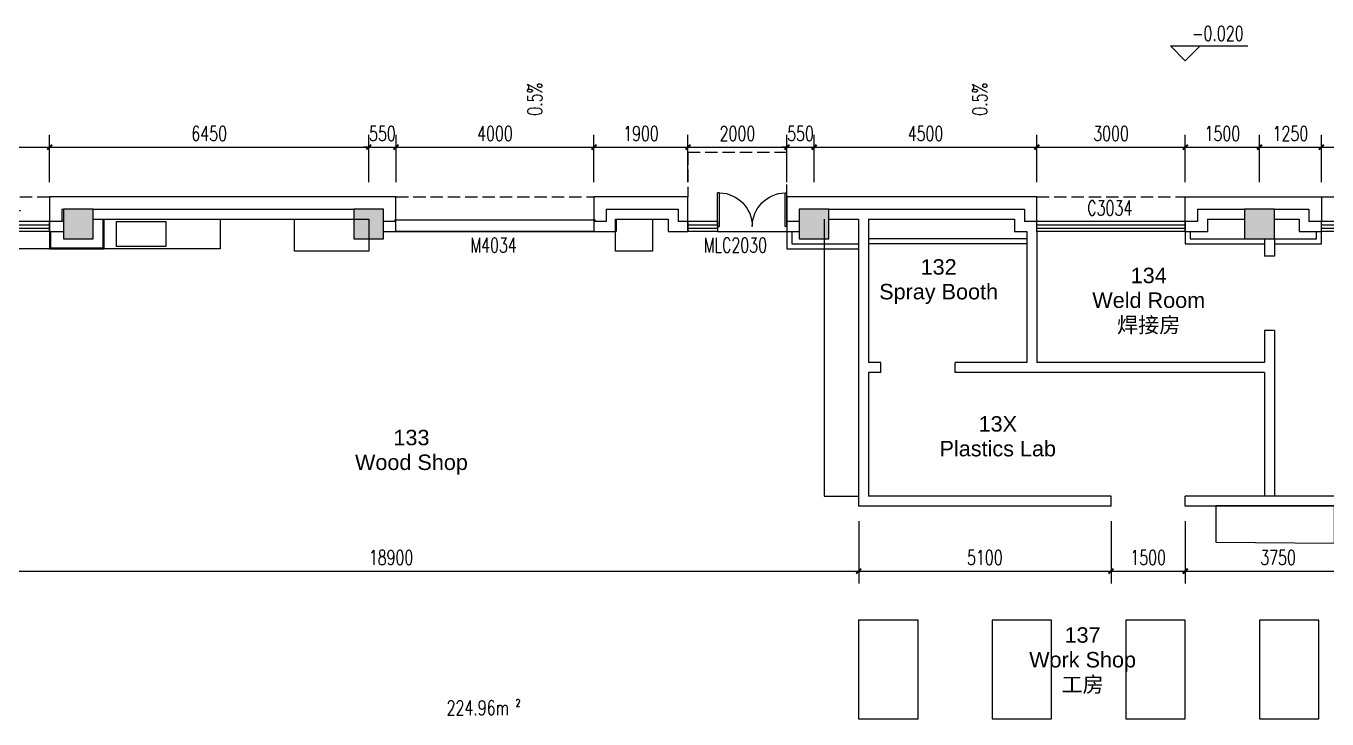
# Model space of a CAD drawing. Header units: inches. Extents: x -97096 to 280004, y -37912 to 97116.
# Drawn here: x 240494 to 266785, y -3593 to 10410 of the extents above; entities that cross this region are included whole.
import ezdxf
from ezdxf.enums import TextEntityAlignment as Align

# ---------------------------------------------------------------- set-up
doc = ezdxf.new("R2010")
doc.units = ezdxf.units.IN
doc.header["$LTSCALE"] = 1000
doc.header["$MEASUREMENT"] = 0
doc.linetypes.add('DASH', pattern=[0.35, 0.25, -0.1])
for name, color, linetype in [('A-DETL-NOTE', 1, 'Continuous'), ('an-furniture', 253, 'Continuous'), ('COLUMN', 2, 'Continuous'), ('DIM_ELEV', 3, 'Continuous'), ('DIM_SYMB', 3, 'Continuous'), ('PUB_DIM', 3, 'Continuous'), ('PUB_HATCH', 253, 'Continuous'), ('PUB_TEXT', 7, 'Continuous'), ('SEE', 5, 'Continuous'), ('SPACE', 7, 'Continuous'), ('SURFACE', 6, 'Continuous'), ('SURFACE-INT', 62, 'Continuous'), ('WALL', 2, 'Continuous'), ('WINDOW', 4, 'Continuous'), ('WINDOW_TEXT', 7, 'Continuous')]:
    doc.layers.add(name, color=color, linetype=linetype)
doc.styles.add('510p-01$0$Arial_2', font='arial.ttf', dxfattribs={"height": 6.392964})
doc.styles.add('_TCH_DIM', font='SIMPLEX', dxfattribs={"bigfont": 'GBCBIG'})
doc.styles.add('_TCH_DIM_T3', font='SIMPLEX', dxfattribs={"width": 0.705882, "bigfont": 'GBCBIG'})
doc.styles.add('_TCH_SPACE', font='SIMPLEX', dxfattribs={"bigfont": 'GBCBIG'})
doc.styles.add('_TCH_WINDOW', font='SIMPLEX', dxfattribs={"bigfont": 'GBCBIG'})
doc.dimstyles.new('_TCH_ARCH&&100', dxfattribs={"dimtxt": 297.5, "dimasz": 100, "dimexe": 250, "dimexo": 300, "dimgap": 126.25, "dimtad": 1, "dimdec": 0, "dimzin": 0, "dimdsep": 46, "dimtxsty": '_TCH_DIM_T3', "dimblk": 'ARCHTICK', "dimcen": 0.09, "dimclrt": 7, "dimazin": 2, "dimtfac": 1, "dimtdec": 0, "dimtix": 1, "dimtmove": 2, "dimatfit": 3, "dimfxl": 1, "dimtolj": 1, "dimtzin": 0, "dimarcsym": 0})

# ---------------------------------------------------------------- blocks, each defined once
blk = doc.blocks.new('510p-01$0$material tag')
blk = doc.blocks.new('_ArchTick')
at = {"color": 0, "linetype": 'ByBlock', "const_width": 0.4}
blk.add_lwpolyline([(-0.5, -0.5), (0.5, 0.5)], dxfattribs=at)
blk = doc.blocks.new('*D739')
at = {"layer": 'Defpoints', "color": 0, "transparency": 16777216}
for p in [(238421, 707), (257321, 707), (257321, -605)]:
    blk.add_point(p, dxfattribs=at)
at = {"layer": 'PUB_DIM', "color": 0, "lineweight": -2, "transparency": 16777216}
for p, q in [((238421, 407), (238421, -855)), ((257321, 407), (257321, -855)), ((238421, -605), (257321, -605))]:
    blk.add_line(p, q, dxfattribs=at)
at = {"layer": 'PUB_DIM', "color": 0, "lineweight": -2, "transparency": 16777216, "xscale": 100, "yscale": 100, "zscale": 100, "rotation": 180}
blk.add_blockref('_ArchTick', (238421, -605), dxfattribs=at)
at = {"layer": 'PUB_DIM', "color": 0, "lineweight": -2, "transparency": 16777216, "xscale": 100, "yscale": 100, "zscale": 100}
blk.add_blockref('_ArchTick', (257321, -605), dxfattribs=at)
at = {"layer": 'PUB_DIM', "color": 7, "transparency": 16777216, "insert": (247871, -330), "char_height": 297.5, "attachment_point": 5, "style": '_TCH_DIM_T3'}
blk.add_mtext('\\A1;18900', dxfattribs=at)
blk = doc.blocks.new('*D745')
at = {"layer": 'Defpoints', "color": 0, "transparency": 16777216}
for p in [(257321, 707), (262421, 707), (262421, -605)]:
    blk.add_point(p, dxfattribs=at)
at = {"layer": 'PUB_DIM', "color": 0, "lineweight": -2, "transparency": 16777216}
for p, q in [((257321, 407), (257321, -855)), ((262421, 407), (262421, -855)), ((257321, -605), (262421, -605))]:
    blk.add_line(p, q, dxfattribs=at)
at = {"layer": 'PUB_DIM', "color": 0, "lineweight": -2, "transparency": 16777216, "xscale": 100, "yscale": 100, "zscale": 100, "rotation": 180}
blk.add_blockref('_ArchTick', (257321, -605), dxfattribs=at)
at = {"layer": 'PUB_DIM', "color": 0, "lineweight": -2, "transparency": 16777216, "xscale": 100, "yscale": 100, "zscale": 100}
blk.add_blockref('_ArchTick', (262421, -605), dxfattribs=at)
at = {"layer": 'PUB_DIM', "color": 7, "transparency": 16777216, "insert": (259871, -330), "char_height": 297.5, "attachment_point": 5, "style": '_TCH_DIM_T3'}
blk.add_mtext('\\A1;5100', dxfattribs=at)
blk = doc.blocks.new('*D746')
at = {"layer": 'Defpoints', "color": 0, "transparency": 16777216}
for p in [(262421, 707), (263921, 707), (263921, -605)]:
    blk.add_point(p, dxfattribs=at)
at = {"layer": 'PUB_DIM', "color": 0, "lineweight": -2, "transparency": 16777216}
for p, q in [((262421, 407), (262421, -855)), ((263921, 407), (263921, -855)), ((262421, -605), (263921, -605))]:
    blk.add_line(p, q, dxfattribs=at)
at = {"layer": 'PUB_DIM', "color": 0, "lineweight": -2, "transparency": 16777216, "xscale": 100, "yscale": 100, "zscale": 100, "rotation": 180}
blk.add_blockref('_ArchTick', (262421, -605), dxfattribs=at)
at = {"layer": 'PUB_DIM', "color": 0, "lineweight": -2, "transparency": 16777216, "xscale": 100, "yscale": 100, "zscale": 100}
blk.add_blockref('_ArchTick', (263921, -605), dxfattribs=at)
at = {"layer": 'PUB_DIM', "color": 7, "transparency": 16777216, "insert": (263171, -330), "char_height": 297.5, "attachment_point": 5, "style": '_TCH_DIM_T3'}
blk.add_mtext('\\A1;1500', dxfattribs=at)
blk = doc.blocks.new('*D747')
at = {"layer": 'Defpoints', "color": 0, "transparency": 16777216}
for p in [(263921, 707), (267671, 707), (267671, -605)]:
    blk.add_point(p, dxfattribs=at)
at = {"layer": 'PUB_DIM', "color": 0, "lineweight": -2, "transparency": 16777216}
for p, q in [((263921, 407), (263921, -855)), ((267671, 407), (267671, -855)), ((263921, -605), (267671, -605))]:
    blk.add_line(p, q, dxfattribs=at)
at = {"layer": 'PUB_DIM', "color": 0, "lineweight": -2, "transparency": 16777216, "xscale": 100, "yscale": 100, "zscale": 100, "rotation": 180}
blk.add_blockref('_ArchTick', (263921, -605), dxfattribs=at)
at = {"layer": 'PUB_DIM', "color": 0, "lineweight": -2, "transparency": 16777216, "xscale": 100, "yscale": 100, "zscale": 100}
blk.add_blockref('_ArchTick', (267671, -605), dxfattribs=at)
at = {"layer": 'PUB_DIM', "color": 7, "transparency": 16777216, "insert": (265796, -330), "char_height": 297.5, "attachment_point": 5, "style": '_TCH_DIM_T3'}
blk.add_mtext('\\A1;3750', dxfattribs=at)
blk = doc.blocks.new('*D769')
at = {"layer": 'Defpoints', "color": 0, "transparency": 16777216}
for p in [(270671, 7962), (266671, 6957), (270671, 6957)]:
    blk.add_point(p, dxfattribs=at)
at = {"layer": 'PUB_DIM', "color": 0, "lineweight": -2, "transparency": 16777216}
for p, q in [((266671, 7257), (266671, 8212)), ((270671, 7257), (270671, 8212)), ((266671, 7962), (270671, 7962))]:
    blk.add_line(p, q, dxfattribs=at)
at = {"layer": 'PUB_DIM', "color": 0, "lineweight": -2, "transparency": 16777216, "xscale": 100, "yscale": 100, "zscale": 100, "rotation": 180}
blk.add_blockref('_ArchTick', (266671, 7962), dxfattribs=at)
at = {"layer": 'PUB_DIM', "color": 0, "lineweight": -2, "transparency": 16777216, "xscale": 100, "yscale": 100, "zscale": 100}
blk.add_blockref('_ArchTick', (270671, 7962), dxfattribs=at)
at = {"layer": 'PUB_DIM', "color": 7, "transparency": 16777216, "insert": (268671, 8237), "char_height": 297.5, "attachment_point": 5, "style": '_TCH_DIM_T3'}
blk.add_mtext('\\A1;4000', dxfattribs=at)
blk = doc.blocks.new('*D770')
at = {"layer": 'Defpoints', "color": 0, "transparency": 16777216}
for p in [(266671, 7962), (265421, 6957), (266671, 6957)]:
    blk.add_point(p, dxfattribs=at)
at = {"layer": 'PUB_DIM', "color": 0, "lineweight": -2, "transparency": 16777216}
for p, q in [((265421, 7257), (265421, 8212)), ((266671, 7257), (266671, 8212)), ((265421, 7962), (266671, 7962))]:
    blk.add_line(p, q, dxfattribs=at)
at = {"layer": 'PUB_DIM', "color": 0, "lineweight": -2, "transparency": 16777216, "xscale": 100, "yscale": 100, "zscale": 100, "rotation": 180}
blk.add_blockref('_ArchTick', (265421, 7962), dxfattribs=at)
at = {"layer": 'PUB_DIM', "color": 0, "lineweight": -2, "transparency": 16777216, "xscale": 100, "yscale": 100, "zscale": 100}
blk.add_blockref('_ArchTick', (266671, 7962), dxfattribs=at)
at = {"layer": 'PUB_DIM', "color": 7, "transparency": 16777216, "insert": (266046, 8237), "char_height": 297.5, "attachment_point": 5, "style": '_TCH_DIM_T3'}
blk.add_mtext('\\A1;1250', dxfattribs=at)
blk = doc.blocks.new('*D771')
at = {"layer": 'Defpoints', "color": 0, "transparency": 16777216}
for p in [(265421, 7962), (263921, 6957), (265421, 6957)]:
    blk.add_point(p, dxfattribs=at)
at = {"layer": 'PUB_DIM', "color": 0, "lineweight": -2, "transparency": 16777216}
for p, q in [((263921, 7257), (263921, 8212)), ((265421, 7257), (265421, 8212)), ((263921, 7962), (265421, 7962))]:
    blk.add_line(p, q, dxfattribs=at)
at = {"layer": 'PUB_DIM', "color": 0, "lineweight": -2, "transparency": 16777216, "xscale": 100, "yscale": 100, "zscale": 100, "rotation": 180}
blk.add_blockref('_ArchTick', (263921, 7962), dxfattribs=at)
at = {"layer": 'PUB_DIM', "color": 0, "lineweight": -2, "transparency": 16777216, "xscale": 100, "yscale": 100, "zscale": 100}
blk.add_blockref('_ArchTick', (265421, 7962), dxfattribs=at)
at = {"layer": 'PUB_DIM', "color": 7, "transparency": 16777216, "insert": (264671, 8237), "char_height": 297.5, "attachment_point": 5, "style": '_TCH_DIM_T3'}
blk.add_mtext('\\A1;1500', dxfattribs=at)
blk = doc.blocks.new('*D772')
at = {"layer": 'Defpoints', "color": 0, "transparency": 16777216}
for p in [(263921, 7962), (260921, 6957), (263921, 6957)]:
    blk.add_point(p, dxfattribs=at)
at = {"layer": 'PUB_DIM', "color": 0, "lineweight": -2, "transparency": 16777216}
for p, q in [((260921, 7257), (260921, 8212)), ((263921, 7257), (263921, 8212)), ((260921, 7962), (263921, 7962))]:
    blk.add_line(p, q, dxfattribs=at)
at = {"layer": 'PUB_DIM', "color": 0, "lineweight": -2, "transparency": 16777216, "xscale": 100, "yscale": 100, "zscale": 100, "rotation": 180}
blk.add_blockref('_ArchTick', (260921, 7962), dxfattribs=at)
at = {"layer": 'PUB_DIM', "color": 0, "lineweight": -2, "transparency": 16777216, "xscale": 100, "yscale": 100, "zscale": 100}
blk.add_blockref('_ArchTick', (263921, 7962), dxfattribs=at)
at = {"layer": 'PUB_DIM', "color": 7, "transparency": 16777216, "insert": (262421, 8237), "char_height": 297.5, "attachment_point": 5, "style": '_TCH_DIM_T3'}
blk.add_mtext('\\A1;3000', dxfattribs=at)
blk = doc.blocks.new('*D773')
at = {"layer": 'Defpoints', "color": 0, "transparency": 16777216}
for p in [(260921, 7962), (256421, 6957), (260921, 6957)]:
    blk.add_point(p, dxfattribs=at)
at = {"layer": 'PUB_DIM', "color": 0, "lineweight": -2, "transparency": 16777216}
for p, q in [((256421, 7257), (256421, 8212)), ((260921, 7257), (260921, 8212)), ((256421, 7962), (260921, 7962))]:
    blk.add_line(p, q, dxfattribs=at)
at = {"layer": 'PUB_DIM', "color": 0, "lineweight": -2, "transparency": 16777216, "xscale": 100, "yscale": 100, "zscale": 100, "rotation": 180}
blk.add_blockref('_ArchTick', (256421, 7962), dxfattribs=at)
at = {"layer": 'PUB_DIM', "color": 0, "lineweight": -2, "transparency": 16777216, "xscale": 100, "yscale": 100, "zscale": 100}
blk.add_blockref('_ArchTick', (260921, 7962), dxfattribs=at)
at = {"layer": 'PUB_DIM', "color": 7, "transparency": 16777216, "insert": (258671, 8237), "char_height": 297.5, "attachment_point": 5, "style": '_TCH_DIM_T3'}
blk.add_mtext('\\A1;4500', dxfattribs=at)
blk = doc.blocks.new('*D774')
at = {"layer": 'Defpoints', "color": 0, "transparency": 16777216}
for p in [(256421, 7962), (255871, 6957), (256421, 6957)]:
    blk.add_point(p, dxfattribs=at)
at = {"layer": 'PUB_DIM', "color": 0, "lineweight": -2, "transparency": 16777216}
for p, q in [((255871, 7257), (255871, 8212)), ((256421, 7257), (256421, 8212)), ((255871, 7962), (255771, 7962)), ((255871, 7962), (256421, 7962)), ((256421, 7962), (256521, 7962))]:
    blk.add_line(p, q, dxfattribs=at)
at = {"layer": 'PUB_DIM', "color": 0, "lineweight": -2, "transparency": 16777216, "xscale": 100, "yscale": 100, "zscale": 100}
blk.add_blockref('_ArchTick', (255871, 7962), dxfattribs=at)
at = {"layer": 'PUB_DIM', "color": 0, "lineweight": -2, "transparency": 16777216, "xscale": 100, "yscale": 100, "zscale": 100, "rotation": 180}
blk.add_blockref('_ArchTick', (256421, 7962), dxfattribs=at)
at = {"layer": 'PUB_DIM', "color": 7, "transparency": 16777216, "insert": (256146, 8237), "char_height": 297.5, "attachment_point": 5, "style": '_TCH_DIM_T3'}
blk.add_mtext('\\A1;550', dxfattribs=at)
blk = doc.blocks.new('*D775')
at = {"layer": 'Defpoints', "color": 0, "transparency": 16777216}
for p in [(255871, 7962), (253871, 6957), (255871, 6957)]:
    blk.add_point(p, dxfattribs=at)
at = {"layer": 'PUB_DIM', "color": 0, "lineweight": -2, "transparency": 16777216}
for p, q in [((253871, 7257), (253871, 8212)), ((255871, 7257), (255871, 8212)), ((253871, 7962), (255871, 7962))]:
    blk.add_line(p, q, dxfattribs=at)
at = {"layer": 'PUB_DIM', "color": 0, "lineweight": -2, "transparency": 16777216, "xscale": 100, "yscale": 100, "zscale": 100, "rotation": 180}
blk.add_blockref('_ArchTick', (253871, 7962), dxfattribs=at)
at = {"layer": 'PUB_DIM', "color": 0, "lineweight": -2, "transparency": 16777216, "xscale": 100, "yscale": 100, "zscale": 100}
blk.add_blockref('_ArchTick', (255871, 7962), dxfattribs=at)
at = {"layer": 'PUB_DIM', "color": 7, "transparency": 16777216, "insert": (254871, 8237), "char_height": 297.5, "attachment_point": 5, "style": '_TCH_DIM_T3'}
blk.add_mtext('\\A1;2000', dxfattribs=at)
blk = doc.blocks.new('*D776')
at = {"layer": 'Defpoints', "color": 0, "transparency": 16777216}
for p in [(253871, 7962), (251971, 6957), (253871, 6957)]:
    blk.add_point(p, dxfattribs=at)
at = {"layer": 'PUB_DIM', "color": 0, "lineweight": -2, "transparency": 16777216}
for p, q in [((251971, 7257), (251971, 8212)), ((253871, 7257), (253871, 8212)), ((251971, 7962), (253871, 7962))]:
    blk.add_line(p, q, dxfattribs=at)
at = {"layer": 'PUB_DIM', "color": 0, "lineweight": -2, "transparency": 16777216, "xscale": 100, "yscale": 100, "zscale": 100, "rotation": 180}
blk.add_blockref('_ArchTick', (251971, 7962), dxfattribs=at)
at = {"layer": 'PUB_DIM', "color": 0, "lineweight": -2, "transparency": 16777216, "xscale": 100, "yscale": 100, "zscale": 100}
blk.add_blockref('_ArchTick', (253871, 7962), dxfattribs=at)
at = {"layer": 'PUB_DIM', "color": 7, "transparency": 16777216, "insert": (252921, 8237), "char_height": 297.5, "attachment_point": 5, "style": '_TCH_DIM_T3'}
blk.add_mtext('\\A1;1900', dxfattribs=at)
blk = doc.blocks.new('*D777')
at = {"layer": 'Defpoints', "color": 0, "transparency": 16777216}
for p in [(251971, 7962), (247971, 6957), (251971, 6957)]:
    blk.add_point(p, dxfattribs=at)
at = {"layer": 'PUB_DIM', "color": 0, "lineweight": -2, "transparency": 16777216}
for p, q in [((247971, 7257), (247971, 8212)), ((251971, 7257), (251971, 8212)), ((247971, 7962), (251971, 7962))]:
    blk.add_line(p, q, dxfattribs=at)
at = {"layer": 'PUB_DIM', "color": 0, "lineweight": -2, "transparency": 16777216, "xscale": 100, "yscale": 100, "zscale": 100, "rotation": 180}
blk.add_blockref('_ArchTick', (247971, 7962), dxfattribs=at)
at = {"layer": 'PUB_DIM', "color": 0, "lineweight": -2, "transparency": 16777216, "xscale": 100, "yscale": 100, "zscale": 100}
blk.add_blockref('_ArchTick', (251971, 7962), dxfattribs=at)
at = {"layer": 'PUB_DIM', "color": 7, "transparency": 16777216, "insert": (249971, 8237), "char_height": 297.5, "attachment_point": 5, "style": '_TCH_DIM_T3'}
blk.add_mtext('\\A1;4000', dxfattribs=at)
blk = doc.blocks.new('*D778')
at = {"layer": 'Defpoints', "color": 0, "transparency": 16777216}
for p in [(247971, 7962), (247421, 6957), (247971, 6957)]:
    blk.add_point(p, dxfattribs=at)
at = {"layer": 'PUB_DIM', "color": 0, "lineweight": -2, "transparency": 16777216}
for p, q in [((247421, 7257), (247421, 8212)), ((247971, 7257), (247971, 8212)), ((247421, 7962), (247321, 7962)), ((247421, 7962), (247971, 7962)), ((247971, 7962), (248071, 7962))]:
    blk.add_line(p, q, dxfattribs=at)
at = {"layer": 'PUB_DIM', "color": 0, "lineweight": -2, "transparency": 16777216, "xscale": 100, "yscale": 100, "zscale": 100}
blk.add_blockref('_ArchTick', (247421, 7962), dxfattribs=at)
at = {"layer": 'PUB_DIM', "color": 0, "lineweight": -2, "transparency": 16777216, "xscale": 100, "yscale": 100, "zscale": 100, "rotation": 180}
blk.add_blockref('_ArchTick', (247971, 7962), dxfattribs=at)
at = {"layer": 'PUB_DIM', "color": 7, "transparency": 16777216, "insert": (247696, 8237), "char_height": 297.5, "attachment_point": 5, "style": '_TCH_DIM_T3'}
blk.add_mtext('\\A1;550', dxfattribs=at)
blk = doc.blocks.new('*D779')
at = {"layer": 'Defpoints', "color": 0, "transparency": 16777216}
for p in [(247421, 7962), (240971, 6957), (247421, 6957)]:
    blk.add_point(p, dxfattribs=at)
at = {"layer": 'PUB_DIM', "color": 0, "lineweight": -2, "transparency": 16777216}
for p, q in [((240971, 7257), (240971, 8212)), ((247421, 7257), (247421, 8212)), ((240971, 7962), (247421, 7962))]:
    blk.add_line(p, q, dxfattribs=at)
at = {"layer": 'PUB_DIM', "color": 0, "lineweight": -2, "transparency": 16777216, "xscale": 100, "yscale": 100, "zscale": 100, "rotation": 180}
blk.add_blockref('_ArchTick', (240971, 7962), dxfattribs=at)
at = {"layer": 'PUB_DIM', "color": 0, "lineweight": -2, "transparency": 16777216, "xscale": 100, "yscale": 100, "zscale": 100}
blk.add_blockref('_ArchTick', (247421, 7962), dxfattribs=at)
at = {"layer": 'PUB_DIM', "color": 7, "transparency": 16777216, "insert": (244196, 8237), "char_height": 297.5, "attachment_point": 5, "style": '_TCH_DIM_T3'}
blk.add_mtext('\\A1;6450', dxfattribs=at)
blk = doc.blocks.new('*D780')
at = {"layer": 'Defpoints', "color": 0, "transparency": 16777216}
for p in [(240971, 7962), (238971, 6957), (240971, 6957)]:
    blk.add_point(p, dxfattribs=at)
at = {"layer": 'PUB_DIM', "color": 0, "lineweight": -2, "transparency": 16777216}
for p, q in [((238971, 7257), (238971, 8212)), ((240971, 7257), (240971, 8212)), ((238971, 7962), (240971, 7962))]:
    blk.add_line(p, q, dxfattribs=at)
at = {"layer": 'PUB_DIM', "color": 0, "lineweight": -2, "transparency": 16777216, "xscale": 100, "yscale": 100, "zscale": 100, "rotation": 180}
blk.add_blockref('_ArchTick', (238971, 7962), dxfattribs=at)
at = {"layer": 'PUB_DIM', "color": 0, "lineweight": -2, "transparency": 16777216, "xscale": 100, "yscale": 100, "zscale": 100}
blk.add_blockref('_ArchTick', (240971, 7962), dxfattribs=at)
at = {"layer": 'PUB_DIM', "color": 7, "transparency": 16777216, "insert": (239971, 8237), "char_height": 297.5, "attachment_point": 5, "style": '_TCH_DIM_T3'}
blk.add_mtext('\\A1;2000', dxfattribs=at)
blk = doc.blocks.new('$TCHSYS$WIN2D')
for p, q in [((-0.5, 0.5), (0.5, 0.5)), ((-0.5, 0.5), (-0.5, -0.5)), ((0.5, 0.5), (0.5, -0.5)), ((0.5, 0.1667), (-0.5, 0.1667)), ((0.5, -0.1667), (-0.5, -0.1667)), ((-0.5, -0.5), (0.5, -0.5))]:
    blk.add_line(p, q)
blk = doc.blocks.new('_FZH')
blk.add_lwpolyline([(-0.5, -0.5), (0.5, -0.5), (0.5, 0.5), (-0.5, 0.5)], close=True)
at = {"layer": 'PUB_HATCH'}
blk.add_solid([(-0.5, -0.5), (0.5, -0.5), (-0.5, 0.5), (0.5, 0.5)], dxfattribs=at)
blk = doc.blocks.new('$DorLib2D$00000136')
at = {"color": 0, "linetype": 'DASH'}
blk.add_line((0.5075, 0.6667), (-0.5075, 0.6667), dxfattribs=at)
at = {"color": 0, "linetype": 'Continuous'}
blk.add_line((-0.5, -0.5), (0.5, -0.5), dxfattribs=at)
blk = doc.blocks.new('$DorLib2D$00000002')
for p, q in [((-0.5, 0), (-0.5, 0.4875)), ((-0.475, 0.4875), (-0.5, 0.4875)), ((-0.475, 0), (-0.475, 0.4875)), ((0.475, 0), (0.475, 0.4875)), ((0.475, 0.4875), (0.5, 0.4875)), ((0.5, 0), (0.5, 0.4875)), ((-0.5, 0), (-0.475, 0)), ((0.5, 0), (0.475, 0))]:
    blk.add_line(p, q)
at = {"lineweight": 13}
for centre, start, end in [((-0.4875, 0), 0, 88.53072), ((0.4875, 0), 91.46928, 180)]:
    blk.add_arc(centre, 0.4875, start, end, dxfattribs=at)

msp = doc.modelspace()

# ---------------------------------------------------------------- linework, layer by layer
at = {"layer": 'an-furniture'}
for p, q in [((244420.7, 6507.1), (244420.7, 5907.1)), ((256620.7, 6507.1), (256620.7, 907.1)), ((244420.7, 5907.1), (239270.7, 5907.1)), ((256620.7, 907.1), (257320.7, 907.1))]:
    msp.add_line(p, q, dxfattribs=at)
for points in [[(242320.7, 6457.1), (243320.7, 6457.1), (243320.7, 5957.1), (242320.7, 5957.1)], [(245920.7, 6507.1), (247420.7, 6507.1), (247420.7, 5857.1), (245920.7, 5857.1)], [(252404.7, 6507.1), (253154.7, 6507.1), (253154.7, 5857.1), (252404.7, 5857.1)], [(264535.2, -21.2), (266935.2, -38.8), (266935.2, 711.2), (264535.2, 711.2)], [(257320.7, -3592.9), (258520.7, -3592.9), (258520.7, -1592.9), (257320.7, -1592.9)], [(260020.7, -3592.9), (261220.7, -3592.9), (261220.7, -1592.9), (260020.7, -1592.9)], [(262720.7, -3592.9), (263920.7, -3592.9), (263920.7, -1592.9), (262720.7, -1592.9)], [(265420.7, -3592.9), (266620.7, -3592.9), (266620.7, -1592.9), (265420.7, -1592.9)]]:
    msp.add_lwpolyline(points, close=True, dxfattribs=at)
at = {"layer": 'DIM_ELEV'}
for p, q in [((263920.7, 9707.1), (263620.7, 10007.1)), ((263620.7, 10007.1), (265185.7, 10007.1)), ((263920.7, 9707.1), (264220.7, 10007.1))]:
    msp.add_line(p, q, dxfattribs=at)
at = {"layer": 'DIM_SYMB'}
for points in [[(251029.7, 8164.8, 0, 0, 0), (251029.7, 9407.1, 80, 0, 0), (251029.7, 9707.1, 0, 0, 0)], [(260024.1, 8164.8, 0, 0, 0), (260024.1, 9407.1, 80, 0, 0), (260024.1, 9707.1, 0, 0, 0)]]:
    msp.add_lwpolyline(points, format="xyseb", dxfattribs=at)
at = {"layer": 'SEE', "linetype": 'DASH'}
for p, q in [((238970.7, 6957.1), (240970.7, 6957.1)), ((247970.7, 6957.1), (251970.7, 6957.1)), ((260920.7, 6957.1), (263920.7, 6957.1)), ((266670.7, 6957.1), (270670.7, 6957.1))]:
    msp.add_line(p, q, dxfattribs=at)
msp.add_lwpolyline([(255870.7, 6957.1), (255870.7, 7857.1), (253870.7, 7857.1), (253870.7, 6957.1)], dxfattribs=at)
at = {"layer": 'SURFACE'}
for points in [[(247970.7, 6457.1), (247970.7, 6957.1), (240970.7, 6957.1), (240970.7, 6457.1)], [(253870.7, 6457.1), (253870.7, 6957.1), (251970.7, 6957.1), (251970.7, 6457.1)], [(260920.7, 6457.1), (260920.7, 6957.1), (255870.7, 6957.1), (255870.7, 6457.1)], [(263920.7, 6457.1), (263920.7, 6957.1), (266670.7, 6957.1), (266670.7, 6457.1)]]:
    msp.add_lwpolyline(points, dxfattribs=at)
at = {"layer": 'SURFACE-INT'}
msp.add_line((265720.7, 6007.1), (265720.7, 5757.1), dxfattribs=at)
for points in [[(240970.7, 6257.1), (240970.7, 5907.1), (242070.7, 5907.1), (242070.7, 6507.1)], [(240990.7, 6257.1), (240990.7, 5927.1), (242050.7, 5927.1), (242050.7, 6507.1)], [(255870.7, 6257.1), (255870.7, 5907.1), (257320.7, 5907.1)], [(255970.7, 6257.1), (255970.7, 6007.1), (257320.7, 6007.1)], [(260720.7, 6107.1), (257520.7, 6107.1)], [(260920.7, 6257.1), (260920.7, 6007.1)], [(263920.7, 6257.1), (263920.7, 6007.1), (265520.7, 6007.1)], [(264020.7, 6257.1), (264020.7, 6107.1), (266570.7, 6107.1), (266570.7, 6257.1)], [(265720.7, 6007.1), (266670.7, 6007.1), (266670.7, 6257.1)], [(260720.7, 6007.1), (257520.7, 6007.1)]]:
    msp.add_lwpolyline(points, dxfattribs=at)
at = {"layer": 'WALL'}
for p, q in [((241220.8, 6707.1), (241220.8, 6457.1)), ((241220.8, 6707.1), (241252.8, 6707.1)), ((241320.8, 6707.1), (241320.8, 6707.1)), ((241320.8, 6707.1), (241320.8, 6707.1)), ((241320.8, 6582.1), (241320.8, 6582.1)), ((241543.3, 6707.1), (241543.3, 6707.1)), ((241765.8, 6707.1), (241765.8, 6707.1)), ((241852.8, 6707.1), (247120.7, 6707.1)), ((252220.8, 6707.1), (252220.8, 6457.1)), ((252220.8, 6707.1), (253670.8, 6707.1)), ((253670.8, 6707.1), (253670.8, 6457.1)), ((256720.7, 6707.1), (257420.7, 6707.1)), ((257420.7, 6707.1), (260670.8, 6707.1)), ((260670.8, 6707.1), (260670.8, 6457.1)), ((264170.8, 6707.1), (264170.8, 6457.1)), ((264170.8, 6707.1), (265120.7, 6707.1)), ((265720.7, 6707.1), (266420.8, 6707.1)), ((266420.8, 6707.1), (266420.8, 6457.1)), ((241252.8, 6457.1), (240970.7, 6457.1)), ((240970.7, 6457.1), (240970.7, 6257.1)), ((241320.8, 6457.1), (241320.8, 6457.1)), ((241852.8, 6507.1), (247120.7, 6507.1)), ((247970.7, 6457.1), (247720.7, 6457.1)), ((247970.7, 6257.1), (247970.7, 6457.1)), ((252220.8, 6457.1), (251970.7, 6457.1)), ((251970.7, 6457.1), (251970.7, 6257.1)), ((252420.8, 6507.1), (252420.8, 6257.1)), ((252420.8, 6507.1), (253470.8, 6507.1)), ((253470.8, 6507.1), (253470.8, 6257.1)), ((253870.7, 6457.1), (253670.8, 6457.1)), ((253870.7, 6257.1), (253870.7, 6457.1)), ((256120.7, 6457.1), (255870.7, 6457.1)), ((255870.7, 6457.1), (255870.7, 6257.1)), ((256720.7, 6507.1), (257320.7, 6507.1)), ((257320.7, 6507.1), (257320.7, 3407.1)), ((257520.7, 6507.1), (257520.7, 3607.1)), ((257520.7, 6507.1), (260470.8, 6507.1)), ((260470.8, 6507.1), (260470.8, 6257.1)), ((260920.7, 6457.1), (260670.8, 6457.1)), ((260920.7, 6257.1), (260920.7, 6457.1)), ((264170.8, 6457.1), (263920.7, 6457.1)), ((263920.7, 6457.1), (263920.7, 6257.1)), ((264370.8, 6507.1), (264370.8, 6257.1)), ((264370.8, 6507.1), (265120.7, 6507.1)), ((265720.7, 6507.1), (266220.8, 6507.1)), ((266220.8, 6507.1), (266220.8, 6257.1)), ((266670.7, 6457.1), (266420.8, 6457.1)), ((266670.7, 6257.1), (266670.7, 6457.1)), ((240970.7, 6257.1), (241252.8, 6257.1)), ((247720.7, 6257.1), (247970.7, 6257.1)), ((251970.7, 6257.1), (252420.8, 6257.1)), ((253470.8, 6257.1), (253870.7, 6257.1)), ((255870.7, 6257.1), (256120.7, 6257.1)), ((260470.8, 6257.1), (260720.7, 6257.1)), ((260720.7, 6257.1), (260720.7, 3607.1)), ((260920.7, 6257.1), (260920.7, 3607.1)), ((262970.7, 6257.1), (262770.7, 6257.1)), ((263920.7, 6257.1), (264370.8, 6257.1)), ((265520.7, 6107.1), (265520.7, 5757.1)), ((265720.7, 6107.1), (265720.7, 5757.1)), ((266220.8, 6257.1), (266670.7, 6257.1)), ((265720.7, 5757.1), (265520.7, 5757.1)), ((265720.7, 4257.1), (265520.7, 4257.1)), ((265520.7, 4257.1), (265520.7, 3607.1)), ((265720.7, 4257.1), (265720.7, 907.1)), ((257770.7, 3607.1), (257520.7, 3607.1)), ((257770.7, 3407.1), (257770.7, 3607.1)), ((259270.7, 3407.1), (259270.7, 3607.1)), ((260720.7, 3607.1), (259270.7, 3607.1)), ((265520.7, 3607.1), (260920.7, 3607.1)), ((257320.7, 3407.1), (257320.7, 707.1)), ((257520.7, 3407.1), (257520.7, 907.1)), ((257770.7, 3407.1), (257520.7, 3407.1)), ((265520.7, 3407.1), (259270.7, 3407.1)), ((265520.7, 3407.1), (265520.7, 907.1)), ((262420.7, 907.1), (257520.7, 907.1)), ((262420.7, 707.1), (262420.7, 907.1)), ((267670.7, 907.1), (263920.7, 907.1)), ((263920.7, 707.1), (263920.7, 907.1)), ((262420.7, 707.1), (257320.7, 707.1)), ((267670.7, 707.1), (263920.7, 707.1))]:
    msp.add_line(p, q, dxfattribs=at)
at = {"layer": 'WINDOW'}
for p, q in [((247970.7, 6257.1), (251970.7, 6257.1)), ((254470.7, 6257.1), (255870.7, 6257.1))]:
    msp.add_line(p, q, dxfattribs=at)

# ---------------------------------------------------------------- block references
at = {"layer": 'A-DETL-NOTE'}
ref = msp.add_blockref('510p-01$0$material tag', (78557.2, -70290), dxfattribs=dict(at, xscale=3.125, yscale=3.125, zscale=3.125))
ref.add_attrib('ROOM_TAG', '132', dxfattribs={"layer": '0', "height": 312.5, "style": '510p-01$0$Arial_2'}).set_placement((258936.8, 5542.2), align=Align.MIDDLE_CENTER)
ref.add_attrib('NAME_ENG', 'Spray Booth', dxfattribs={"layer": '0', "height": 312.5, "style": '510p-01$0$Arial_2'}).set_placement((258936.8, 5042.2), align=Align.MIDDLE_CENTER)
ref = msp.add_blockref('510p-01$0$material tag', (82802.9, -70462.7), dxfattribs=dict(at, xscale=3.125, yscale=3.125, zscale=3.125))
ref.add_attrib('ROOM_TAG', '134', dxfattribs={"layer": '0', "height": 312.5, "style": '510p-01$0$Arial_2'}).set_placement((263182.5, 5369.5), align=Align.MIDDLE_CENTER)
ref.add_attrib('NAME_ENG', 'Weld Room', dxfattribs={"layer": '0', "height": 312.5, "style": '510p-01$0$Arial_2'}).set_placement((263182.5, 4869.5), align=Align.MIDDLE_CENTER)
ref.add_attrib('NAME_CN', '焊接房', dxfattribs={"layer": '0', "height": 312.5, "style": '510p-01$0$Arial_2'}).set_placement((263182.5, 4369.5), align=Align.MIDDLE_CENTER)
ref = msp.add_blockref('510p-01$0$material tag', (79752.4, -73461.7), dxfattribs=dict(at, xscale=3.125, yscale=3.125, zscale=3.125))
ref.add_attrib('ROOM_TAG', '13X', dxfattribs={"layer": '0', "height": 312.5, "style": '510p-01$0$Arial_2'}).set_placement((260132.1, 2370.5), align=Align.MIDDLE_CENTER)
ref.add_attrib('NAME_ENG', 'Plastics Lab', dxfattribs={"layer": '0', "height": 312.5, "style": '510p-01$0$Arial_2'}).set_placement((260132.1, 1870.5), align=Align.MIDDLE_CENTER)
ref = msp.add_blockref('510p-01$0$material tag', (67903.3, -73737.8), dxfattribs=dict(at, xscale=3.125, yscale=3.125, zscale=3.125))
ref.add_attrib('ROOM_TAG', '133', dxfattribs={"layer": '0', "height": 312.5, "style": '510p-01$0$Arial_2'}).set_placement((248282.9, 2094.4), align=Align.MIDDLE_CENTER)
ref.add_attrib('NAME_ENG', 'Wood Shop', dxfattribs={"layer": '0', "height": 312.5, "style": '510p-01$0$Arial_2'}).set_placement((248282.9, 1594.4), align=Align.MIDDLE_CENTER)
ref = msp.add_blockref('510p-01$0$material tag', (81466.3, -77727.6), dxfattribs=dict(at, xscale=3.125, yscale=3.125, zscale=3.125))
ref.add_attrib('ROOM_TAG', '137', dxfattribs={"layer": '0', "height": 312.5, "style": '510p-01$0$Arial_2'}).set_placement((261846, -1895.4), align=Align.MIDDLE_CENTER)
ref.add_attrib('NAME_ENG', 'Work Shop', dxfattribs={"layer": '0', "height": 312.5, "style": '510p-01$0$Arial_2'}).set_placement((261846, -2395.4), align=Align.MIDDLE_CENTER)
ref.add_attrib('NAME_CN', '工房', dxfattribs={"layer": '0', "height": 312.5, "style": '510p-01$0$Arial_2'}).set_placement((261846, -2895.4), align=Align.MIDDLE_CENTER)
at = {"layer": 'COLUMN', "xscale": 600, "yscale": 600, "zscale": 600}
for p in [(241552.8, 6407.1), (247420.7, 6407.1), (256420.7, 6407.1), (265420.7, 6407.1)]:
    msp.add_blockref('_FZH', p, dxfattribs=at)
at = {"layer": 'WINDOW'}
ref = msp.add_blockref('$TCHSYS$WIN2D', (239970.7, 6357.1), dxfattribs=dict(at, xscale=-2000, yscale=-200, zscale=-2000))
ref.add_attrib('A', 'C2034', (239490.7, 6583.4), dxfattribs={"layer": 'WINDOW_TEXT', "height": 297.5, "style": '_TCH_WINDOW', "width": 0.705882})
for name, p, xscale, yscale, zscale in [('$DorLib2D$00000002', (255170.7, 6357.1), -1400, 1400, -1400), ('$TCHSYS$WIN2D', (254170.7, 6357.1), -600, 200, -600)]:
    msp.add_blockref(name, p, dxfattribs=dict(at, xscale=xscale, yscale=yscale, zscale=zscale))
ref = msp.add_blockref('$TCHSYS$WIN2D', (262420.7, 6357.1), dxfattribs=dict(at, xscale=-3000, yscale=-200, zscale=-3000))
ref.add_attrib('A', 'C3034', (261940.7, 6583.4), dxfattribs={"layer": 'WINDOW_TEXT', "height": 297.5, "style": '_TCH_WINDOW', "width": 0.705882})
ref = msp.add_blockref('$TCHSYS$WIN2D', (268670.7, 6357.1), dxfattribs=dict(at, xscale=-4000, yscale=-200, zscale=-4000, rotation=359.9999999999999))
ref.add_attrib('A', 'C4034', (268190.7, 6583.4), dxfattribs={"layer": 'WINDOW_TEXT', "height": 297.5, "style": '_TCH_WINDOW', "width": 0.705882})
ref = msp.add_blockref('$DorLib2D$00000136', (249970.7, 6357.1), dxfattribs=dict(at, xscale=-4000, yscale=200, zscale=-4000, rotation=359.9999999999999))
ref.add_attrib('A', 'M4034', (249475.7, 5833.4), dxfattribs={"layer": 'WINDOW_TEXT', "height": 297.5, "style": '_TCH_WINDOW', "width": 0.705882})

# ---------------------------------------------------------------- texts
at = {"layer": 'PUB_TEXT', "style": '_TCH_DIM', "width": 0.705882}
msp.add_text('-0.020', height=297.5, dxfattribs=at).set_placement((264055.7, 10112.1))
for p in [(250924.7, 8595.9), (259919.1, 8595.9)]:
    msp.add_text('0.5%', height=297.5, rotation=90, dxfattribs=at).set_placement(p)
at = {"layer": 'SPACE', "style": '_TCH_SPACE', "width": 0.705882}
for s, height, p in [('224.96m', 297.5, (248992.8, -3515.1)), ('2', 148.8, (250392.8, -3340.1))]:
    msp.add_text(s, height=height, dxfattribs=at).set_placement(p)
at = {"layer": 'WINDOW_TEXT', "style": '_TCH_WINDOW', "width": 0.705882}
msp.add_text('MLC2030', height=297.5, dxfattribs=at).set_placement((254190.7, 5833.4))

# ---------------------------------------------------------------- dimensions: what is measured, and where the dimension line sits
at = {"layer": 'PUB_DIM'}
for p1, p2, distance, picture, middle in [((238970.7, 6957.1), (240970.7, 6957.1), 1005, '*D780', (239970.7, 8237.1)), ((240970.7, 6957.1), (247420.7, 6957.1), 1005, '*D779', (244195.7, 8237.1)), ((247420.7, 6957.1), (247970.7, 6957.1), 1005, '*D778', (247695.7, 8237.1)), ((247970.7, 6957.1), (251970.7, 6957.1), 1005, '*D777', (249970.7, 8237.1)), ((251970.7, 6957.1), (253870.7, 6957.1), 1005, '*D776', (252920.7, 8237.1)), ((253870.7, 6957.1), (255870.8, 6957.1), 1005, '*D775', (254870.7, 8237.1)), ((255870.8, 6957.1), (256420.7, 6957.1), 1005, '*D774', (256145.7, 8237.1)), ((256420.7, 6957.1), (260920.7, 6957.1), 1005, '*D773', (258670.7, 8237.1)), ((260920.7, 6957.1), (263920.7, 6957.1), 1005, '*D772', (262420.7, 8237.1)), ((263920.7, 6957.1), (265420.7, 6957.1), 1005, '*D771', (264670.7, 8237.1)), ((265420.7, 6957.1), (266670.7, 6957.1), 1005, '*D770', (266045.7, 8237.1)), ((266670.7, 6957.1), (270670.7, 6957.1), 1005, '*D769', (268670.7, 8237.1)), ((238420.7, 707.1), (257320.7, 707.1), -1312.3, '*D739', (247870.7, -330.2)), ((257320.8, 707.1), (262420.7, 707.1), -1312.3, '*D745', (259870.7, -330.2)), ((262420.7, 707.1), (263920.7, 707.1), -1312.3, '*D746', (263170.7, -330.2)), ((263920.7, 707.1), (267670.7, 707.1), -1312.3, '*D747', (265795.7, -330.2))]:
    dim = msp.add_aligned_dim(p1=p1, p2=p2, distance=distance, dimstyle='_TCH_ARCH&&100', dxfattribs=at)
    dim.commit()
    dim.dimension.update_dxf_attribs({"geometry": picture, "text_midpoint": middle})

doc.saveas('drawing.dxf')
